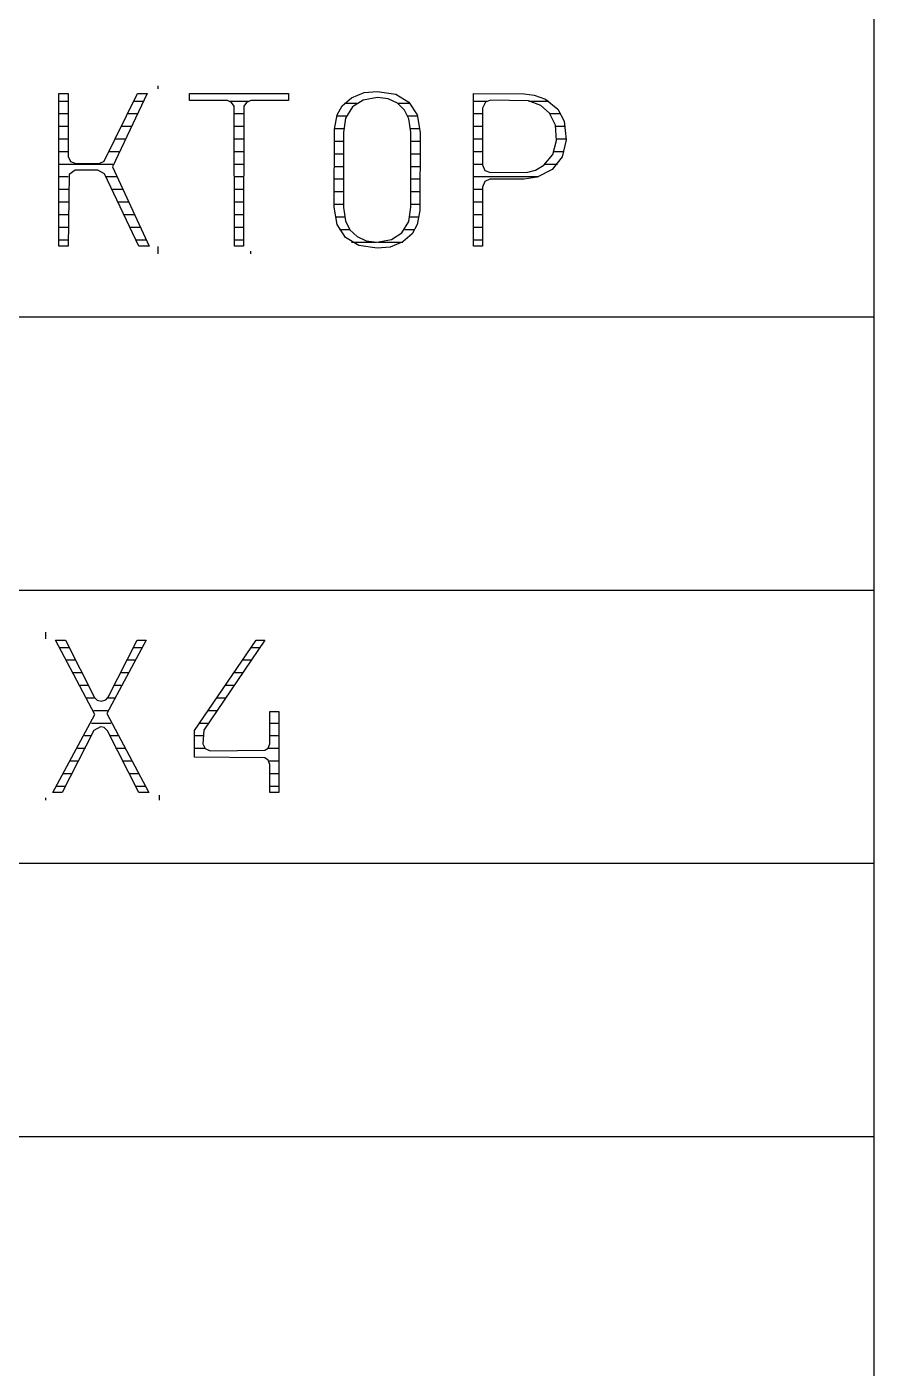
# Model space of a CAD drawing. Extents: x 7 to 280, y 7 to 360.
# Drawn here: x 147.54 to 155.61, y 216.53 to 229.3 of the extents above; entities that cross this region are included whole.
import ezdxf

# ---------------------------------------------------------------- set-up
doc = ezdxf.new("R2010")
doc.units = 0
doc.layers.add('SCORE', color=5, linetype='CONTINUOUS')

msp = doc.modelspace()

# ---------------------------------------------------------------- linework, layer by layer
at = {"layer": 'SCORE'}
for p, q in [((155.61, 203.8), (155.61, 230.54)), ((147.8501, 227.215), (147.8501, 228.665)), ((147.8501, 228.665), (147.9368, 228.665)), ((147.9368, 228.665), (147.9372, 228.0663)), ((148.2786, 228.022), (148.5984, 228.665)), ((148.6889, 228.665), (148.3579, 227.9687)), ((148.5984, 228.665), (148.6889, 228.665)), ((148.7951, 228.7113), (148.7951, 228.74)), ((149.092, 228.5987), (149.092, 228.6665)), ((149.092, 228.6665), (150.0357, 228.6665)), ((150.0357, 228.6665), (150.0357, 228.5987)), ((150.6341, 228.6266), (150.7559, 228.6745)), ((150.7559, 228.6745), (150.8789, 228.6869)), ((150.8789, 228.6869), (151.055, 228.6595)), ((151.055, 228.6595), (151.1804, 228.583)), ((151.796, 227.215), (151.796, 228.665)), ((151.796, 228.665), (152.2796, 228.6641)), ((152.2796, 228.6641), (152.3739, 228.6518)), ((152.3739, 228.6518), (152.4801, 228.6138)), ((147.8501, 228.595), (147.9368, 228.595)), ((148.564, 228.595), (148.6546, 228.595)), ((149.4528, 228.5983), (149.092, 228.5987)), ((149.4931, 228.5816), (149.4528, 228.5983)), ((149.4685, 228.595), (149.6592, 228.595)), ((149.5173, 228.5454), (149.4931, 228.5816)), ((149.5205, 227.215), (149.5173, 228.5454)), ((149.6104, 228.5454), (149.6072, 227.215)), ((149.6346, 228.5816), (149.6104, 228.5454)), ((149.6748, 228.5983), (149.6346, 228.5816)), ((150.0357, 228.5987), (149.6748, 228.5983)), ((150.4988, 228.4627), (150.5463, 228.548)), ((150.5463, 228.548), (150.6341, 228.6266)), ((150.568, 228.5731), (150.6841, 228.5731)), ((150.645, 228.5406), (150.5786, 228.432)), ((150.7442, 228.6045), (150.645, 228.5406)), ((150.8816, 228.6271), (150.7442, 228.6045)), ((150.9832, 228.6145), (150.8816, 228.6271)), ((151.0718, 228.5752), (150.9832, 228.6145)), ((151.1398, 228.5094), (151.0718, 228.5752)), ((151.0747, 228.5731), (151.1899, 228.5731)), ((151.1804, 228.583), (151.259, 228.4627)), ((151.796, 228.595), (151.9264, 228.595)), ((151.9101, 228.5849), (151.8827, 228.527)), ((151.8827, 228.527), (151.8827, 227.9882)), ((151.9577, 228.602), (151.9101, 228.5849)), ((152.3188, 228.5958), (151.9577, 228.602)), ((152.4376, 228.5514), (152.3188, 228.5958)), ((152.3224, 228.595), (152.5121, 228.595)), ((152.5184, 228.4793), (152.4376, 228.5514)), ((152.4801, 228.6138), (152.5986, 228.5172)), ((152.5986, 228.5172), (152.659, 228.4034)), ((147.8501, 228.475), (147.9368, 228.475)), ((148.505, 228.475), (148.5958, 228.475)), ((149.5205, 228.475), (149.6072, 228.475)), ((150.4717, 228.3267), (150.4988, 228.4627)), ((150.4955, 228.4531), (150.5868, 228.4531)), ((150.5786, 228.432), (150.5575, 228.2951)), ((151.1818, 228.4248), (151.1398, 228.5094)), ((151.1713, 228.4531), (151.2623, 228.4531)), ((151.2002, 228.2975), (151.1818, 228.4248)), ((151.259, 228.4627), (151.287, 228.2956)), ((151.796, 228.475), (151.8827, 228.475)), ((152.575, 228.366), (152.5184, 228.4793)), ((152.5215, 228.475), (152.6273, 228.475)), ((152.659, 228.4034), (152.6792, 228.2261)), ((147.8501, 228.355), (147.9368, 228.355)), ((148.446, 228.355), (148.537, 228.355)), ((149.5205, 228.355), (149.6072, 228.355)), ((150.4708, 227.5859), (150.4717, 228.3267)), ((150.4722, 228.3331), (150.559, 228.3331)), ((150.5575, 228.2951), (150.5576, 227.5824)), ((151.1989, 228.3331), (151.2857, 228.3331)), ((151.2003, 227.5849), (151.2002, 228.2975)), ((151.287, 228.2956), (151.2861, 227.5537)), ((151.796, 228.355), (151.8827, 228.355)), ((152.5871, 228.2187), (152.575, 228.366)), ((152.5777, 228.355), (152.6711, 228.355)), ((147.8501, 228.235), (147.9368, 228.235)), ((148.3871, 228.235), (148.4782, 228.235)), ((149.5205, 228.235), (149.6072, 228.235)), ((150.4708, 228.2131), (150.5575, 228.2131)), ((151.2003, 228.2131), (151.287, 228.2131)), ((151.796, 228.235), (151.8827, 228.235)), ((152.5503, 228.0865), (152.5871, 228.2187)), ((152.5879, 228.235), (152.6794, 228.235)), ((152.6792, 228.2261), (152.6392, 228.0643)), ((147.8501, 228.115), (147.9368, 228.115)), ((147.9372, 228.0663), (147.9588, 228.0207)), ((147.9588, 228.0207), (148.0118, 227.9987)), ((148.2318, 227.9991), (148.2786, 228.022)), ((148.3281, 228.115), (148.4194, 228.115)), ((149.5205, 228.115), (149.6072, 228.115)), ((150.4708, 228.0931), (150.5575, 228.0931)), ((151.2003, 228.0931), (151.287, 228.0931)), ((151.796, 228.115), (151.8827, 228.115)), ((152.4653, 227.9836), (152.5503, 228.0865)), ((152.6392, 228.0643), (152.5452, 227.9446)), ((152.5632, 228.115), (152.6594, 228.115)), ((147.8501, 227.995), (148.3616, 227.995)), ((147.8501, 227.875), (147.9381, 227.875)), ((147.9457, 227.8971), (147.9368, 227.215)), ((148.0045, 227.9364), (147.9457, 227.8971)), ((148.2196, 227.9368), (148.0045, 227.9364)), ((148.0118, 227.9987), (148.2318, 227.9991)), ((148.2837, 227.9007), (148.2196, 227.9368)), ((148.6094, 227.215), (148.2837, 227.9007)), ((148.2963, 227.875), (148.396, 227.875)), ((148.3579, 227.9687), (148.7098, 227.215)), ((149.5205, 227.995), (149.6072, 227.995)), ((149.5205, 227.875), (149.6072, 227.875)), ((150.4708, 227.9731), (150.5575, 227.9731)), ((151.2003, 227.9731), (151.287, 227.9731)), ((151.796, 227.995), (151.8827, 227.995)), ((151.796, 227.875), (152.4159, 227.875)), ((151.8827, 227.9882), (151.9047, 227.9352)), ((151.9047, 227.9352), (151.9577, 227.9132)), ((151.9577, 227.9132), (152.3122, 227.9184)), ((152.3122, 227.9184), (152.385, 227.9378)), ((152.385, 227.9378), (152.4653, 227.9836)), ((152.5452, 227.9446), (152.4024, 227.8706)), ((152.4786, 227.995), (152.595, 227.995)), ((147.8501, 227.755), (147.9368, 227.755)), ((148.3533, 227.755), (148.453, 227.755)), ((149.5205, 227.755), (149.6072, 227.755)), ((150.4708, 227.8531), (150.5575, 227.8531)), ((151.2003, 227.8531), (151.287, 227.8531)), ((151.796, 227.755), (151.8827, 227.755)), ((151.9047, 227.8282), (151.8827, 227.7752)), ((151.8827, 227.7752), (151.8827, 227.215)), ((151.9503, 227.8498), (151.9047, 227.8282)), ((152.2797, 227.851), (151.9503, 227.8498)), ((152.4024, 227.8706), (152.2797, 227.851)), ((147.8501, 227.635), (147.9368, 227.635)), ((148.4102, 227.635), (148.5101, 227.635)), ((149.5205, 227.635), (149.6072, 227.635)), ((150.4708, 227.7331), (150.5575, 227.7331)), ((151.2003, 227.7331), (151.287, 227.7331)), ((151.796, 227.635), (151.8827, 227.635)), ((147.8501, 227.515), (147.9368, 227.515)), ((148.4671, 227.515), (148.5671, 227.515)), ((149.5205, 227.515), (149.6072, 227.515)), ((150.4708, 227.6131), (150.5575, 227.6131)), ((150.4988, 227.4183), (150.4708, 227.5859)), ((150.4785, 227.4931), (150.5666, 227.4931)), ((150.5576, 227.5824), (150.5764, 227.4552)), ((151.1794, 227.4486), (151.2003, 227.5849)), ((151.1913, 227.4931), (151.2793, 227.4931)), ((151.2003, 227.6131), (151.287, 227.6131)), ((151.2861, 227.5537), (151.259, 227.4183)), ((151.796, 227.515), (151.8827, 227.515)), ((147.8501, 227.395), (147.9368, 227.395)), ((148.524, 227.395), (148.6242, 227.395)), ((149.5205, 227.395), (149.6072, 227.395)), ((150.5776, 227.2971), (150.4988, 227.4183)), ((150.5198, 227.3731), (150.6174, 227.3731)), ((150.5764, 227.4552), (150.6192, 227.3705)), ((150.6192, 227.3705), (150.6875, 227.3049)), ((151.1135, 227.34), (151.1794, 227.4486)), ((151.1409, 227.3731), (151.238, 227.3731)), ((151.259, 227.4183), (151.2114, 227.3322)), ((151.796, 227.395), (151.8827, 227.395)), ((147.8501, 227.275), (147.9368, 227.275)), ((148.5809, 227.275), (148.6813, 227.275)), ((149.5205, 227.275), (149.6072, 227.275)), ((150.7033, 227.2205), (150.5776, 227.2971)), ((150.6347, 227.2531), (150.8701, 227.2531)), ((150.6875, 227.3049), (150.7755, 227.2656)), ((150.7755, 227.2656), (150.8762, 227.2529)), ((150.8762, 227.2529), (151.0142, 227.2756)), ((150.8878, 227.2531), (151.1234, 227.2531)), ((151.1238, 227.2533), (151.0023, 227.2055)), ((151.0142, 227.2756), (151.1135, 227.34)), ((151.2114, 227.3322), (151.1238, 227.2533)), ((151.796, 227.275), (151.8827, 227.275)), ((147.9368, 227.215), (147.8501, 227.215)), ((148.7098, 227.215), (148.6094, 227.215)), ((148.7951, 227.14), (148.7951, 227.2102)), ((149.6072, 227.215), (149.5205, 227.215)), ((149.677, 227.14), (149.677, 227.1666)), ((150.8789, 227.1931), (150.7033, 227.2205)), ((151.0023, 227.2055), (150.8789, 227.1931)), ((151.8827, 227.215), (151.796, 227.215)), ((122.52, 226.54), (155.61, 226.54)), ((122.52, 223.94), (155.61, 223.94)), ((147.7258, 223.4763), (147.7258, 223.54)), ((148.1918, 222.7553), (147.8172, 223.465)), ((147.8172, 223.465), (147.9134, 223.465)), ((147.9134, 223.465), (148.1888, 222.9187)), ((148.6796, 223.465), (148.3057, 222.7648)), ((148.3194, 222.9221), (148.5941, 223.465)), ((148.5941, 223.465), (148.6796, 223.465)), ((149.1402, 222.6042), (149.7284, 223.465)), ((149.8096, 223.465), (149.2294, 222.6062)), ((149.7284, 223.465), (149.8096, 223.465)), ((147.8552, 223.395), (147.9492, 223.395)), ((148.5576, 223.395), (148.6412, 223.395)), ((149.6805, 223.395), (149.7623, 223.395)), ((147.9203, 223.275), (148.0105, 223.275)), ((147.9854, 223.155), (148.0719, 223.155)), ((148.4324, 223.155), (148.5094, 223.155)), ((148.495, 223.275), (148.5753, 223.275)), ((149.5166, 223.155), (149.6, 223.155)), ((149.5985, 223.275), (149.6812, 223.275)), ((148.0505, 223.035), (148.1332, 223.035)), ((148.3708, 223.035), (148.4435, 223.035)), ((149.4346, 223.035), (149.5189, 223.035)), ((148.1156, 222.915), (148.1913, 222.915)), ((148.1888, 222.9187), (148.2139, 222.8933)), ((148.2551, 222.8822), (148.2957, 222.8954)), ((148.2957, 222.8954), (148.3194, 222.9221)), ((148.3151, 222.915), (148.3776, 222.915)), ((149.3526, 222.915), (149.4377, 222.915)), ((148.1808, 222.795), (148.3121, 222.795)), ((148.2139, 222.8933), (148.2551, 222.8822)), ((149.2706, 222.795), (149.3566, 222.795)), ((149.8566, 222.4775), (149.8569, 222.7855)), ((149.8569, 222.7855), (149.9436, 222.7855)), ((149.9436, 222.7855), (149.9436, 222.015)), ((147.7929, 222.015), (148.1918, 222.7553)), ((148.158, 222.675), (148.3443, 222.675)), ((148.3057, 222.7648), (148.7053, 222.015)), ((149.1886, 222.675), (149.2754, 222.675)), ((149.8569, 222.675), (149.9436, 222.675)), ((148.1822, 222.6053), (147.8798, 222.015)), ((148.0916, 222.555), (148.1599, 222.555)), ((148.2445, 222.6397), (148.1822, 222.6053)), ((148.2801, 222.6311), (148.2445, 222.6397)), ((148.3113, 222.6003), (148.2801, 222.6311)), ((148.6105, 222.015), (148.3113, 222.6003)), ((148.3313, 222.555), (148.41, 222.555)), ((149.1402, 222.3486), (149.1402, 222.6042)), ((149.1402, 222.555), (149.2203, 222.555)), ((149.2294, 222.6062), (149.2207, 222.4775)), ((149.8569, 222.555), (149.9436, 222.555)), ((148.0252, 222.435), (148.1015, 222.435)), ((148.3895, 222.435), (148.4756, 222.435)), ((149.1402, 222.435), (149.2394, 222.435)), ((149.2207, 222.4775), (149.2423, 222.4318)), ((149.2423, 222.4318), (149.288, 222.4102)), ((149.288, 222.4102), (149.8106, 222.4156)), ((149.8106, 222.4156), (149.8399, 222.4373)), ((149.8378, 222.435), (149.9436, 222.435)), ((149.8399, 222.4373), (149.8566, 222.4775)), ((147.9589, 222.315), (148.0382, 222.315)), ((148.4526, 222.315), (148.5412, 222.315)), ((149.8106, 222.3429), (149.1402, 222.3486)), ((149.8399, 222.3212), (149.8106, 222.3429)), ((149.8566, 222.2809), (149.8399, 222.3212)), ((149.8444, 222.315), (149.9436, 222.315)), ((149.8569, 222.015), (149.8566, 222.2809)), ((147.8925, 222.195), (147.9748, 222.195)), ((148.5158, 222.195), (148.6068, 222.195)), ((149.8569, 222.195), (149.9436, 222.195)), ((147.8798, 222.015), (147.7929, 222.015)), ((147.8261, 222.075), (147.9115, 222.075)), ((148.579, 222.075), (148.6725, 222.075)), ((148.7053, 222.015), (148.6105, 222.015)), ((149.8569, 222.075), (149.9436, 222.075)), ((149.9436, 222.015), (149.8569, 222.015)), ((147.7258, 221.94), (147.7258, 221.9631)), ((148.8058, 221.94), (148.8058, 221.9876)), ((122.52, 221.34), (155.61, 221.34)), ((122.52, 218.74), (155.61, 218.74))]:
    msp.add_line(p, q, dxfattribs=at)

doc.saveas('drawing.dxf')
